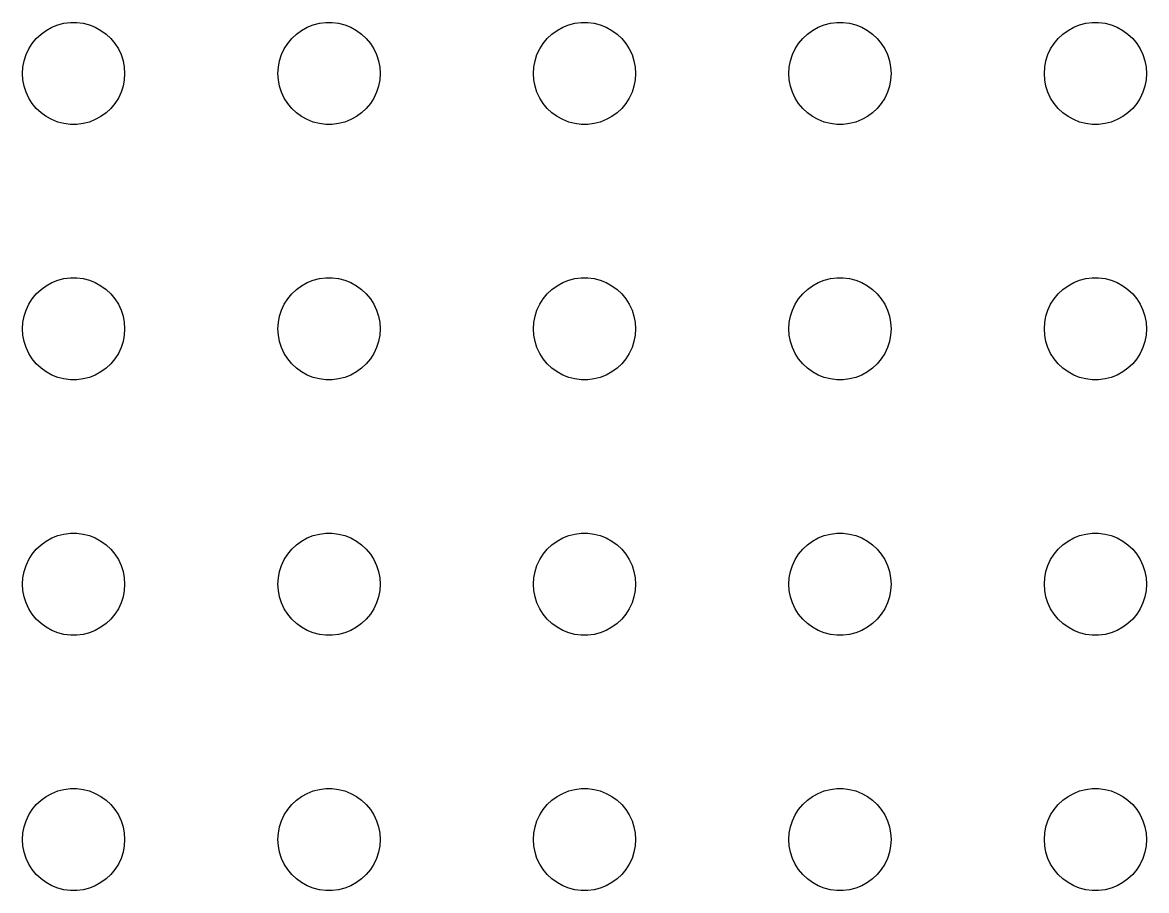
# Model space of a CAD drawing. Header units: metres. Extents: x -134 to 134, y 518 to 1078.
# Drawn here: x -69 to -36, y 568.5 to 594 of the extents above; entities that cross this region are included whole.
import ezdxf

# ---------------------------------------------------------------- set-up
doc = ezdxf.new("R2010")
doc.units = ezdxf.units.M

msp = doc.modelspace()

# ---------------------------------------------------------------- linework, layer by layer
for p, q in [((-68.4561, 593.656), (-68.3037, 593.766)), ((-68.3037, 593.766), (-68.1387, 593.857)), ((-68.1387, 593.857), (-67.9635, 593.927)), ((-67.9635, 593.927), (-67.7811, 593.973)), ((-67.7811, 593.973), (-67.5942, 593.997)), ((-67.5942, 593.997), (-67.4058, 593.997)), ((-67.4058, 593.997), (-67.2189, 593.973)), ((-67.2189, 593.973), (-67.0365, 593.927)), ((-67.0365, 593.927), (-66.8613, 593.857)), ((-66.8613, 593.857), (-66.6963, 593.766)), ((-66.6963, 593.766), (-66.5439, 593.656)), ((-60.9561, 593.656), (-60.8037, 593.766)), ((-60.8037, 593.766), (-60.6387, 593.857)), ((-60.6387, 593.857), (-60.4635, 593.927)), ((-60.4635, 593.927), (-60.2811, 593.973)), ((-60.2811, 593.973), (-60.0942, 593.997)), ((-60.0942, 593.997), (-59.9058, 593.997)), ((-59.9058, 593.997), (-59.7189, 593.973)), ((-59.7189, 593.973), (-59.5365, 593.927)), ((-59.5365, 593.927), (-59.3613, 593.857)), ((-59.3613, 593.857), (-59.1963, 593.766)), ((-59.1963, 593.766), (-59.0439, 593.656)), ((-53.4561, 593.656), (-53.3037, 593.766)), ((-53.3037, 593.766), (-53.1387, 593.857)), ((-53.1387, 593.857), (-52.9635, 593.927)), ((-52.9635, 593.927), (-52.7811, 593.973)), ((-52.7811, 593.973), (-52.5942, 593.997)), ((-52.5942, 593.997), (-52.4058, 593.997)), ((-52.4058, 593.997), (-52.2189, 593.973)), ((-52.2189, 593.973), (-52.0365, 593.927)), ((-52.0365, 593.927), (-51.8613, 593.857)), ((-51.8613, 593.857), (-51.6963, 593.766)), ((-51.6963, 593.766), (-51.5439, 593.656)), ((-45.9561, 593.656), (-45.8037, 593.766)), ((-45.8037, 593.766), (-45.6387, 593.857)), ((-45.6387, 593.857), (-45.4635, 593.927)), ((-45.4635, 593.927), (-45.2811, 593.973)), ((-45.2811, 593.973), (-45.0942, 593.997)), ((-45.0942, 593.997), (-44.9058, 593.997)), ((-44.9058, 593.997), (-44.7189, 593.973)), ((-44.7189, 593.973), (-44.5365, 593.927)), ((-44.5365, 593.927), (-44.3613, 593.857)), ((-44.3613, 593.857), (-44.1963, 593.766)), ((-44.1963, 593.766), (-44.0439, 593.656)), ((-38.4561, 593.656), (-38.3037, 593.766)), ((-38.3037, 593.766), (-38.1387, 593.857)), ((-38.1387, 593.857), (-37.9635, 593.927)), ((-37.9635, 593.927), (-37.7811, 593.973)), ((-37.7811, 593.973), (-37.5942, 593.997)), ((-37.5942, 593.997), (-37.4058, 593.997)), ((-37.4058, 593.997), (-37.2189, 593.973)), ((-37.2189, 593.973), (-37.0365, 593.927)), ((-37.0365, 593.927), (-36.8613, 593.857)), ((-36.8613, 593.857), (-36.6963, 593.766)), ((-36.6963, 593.766), (-36.5439, 593.656)), ((-68.8145, 593.223), (-68.7135, 593.382)), ((-68.7135, 593.382), (-68.5934, 593.527)), ((-68.5934, 593.527), (-68.4561, 593.656)), ((-66.5439, 593.656), (-66.4065, 593.527)), ((-66.4065, 593.527), (-66.2865, 593.382)), ((-66.2865, 593.382), (-66.1855, 593.223)), ((-61.3145, 593.223), (-61.2135, 593.382)), ((-61.2135, 593.382), (-61.0934, 593.527)), ((-61.0934, 593.527), (-60.9561, 593.656)), ((-59.0439, 593.656), (-58.9065, 593.527)), ((-58.9065, 593.527), (-58.7865, 593.382)), ((-58.7865, 593.382), (-58.6855, 593.223)), ((-53.8145, 593.223), (-53.7135, 593.382)), ((-53.7135, 593.382), (-53.5934, 593.527)), ((-53.5934, 593.527), (-53.4561, 593.656)), ((-51.5439, 593.656), (-51.4065, 593.527)), ((-51.4065, 593.527), (-51.2865, 593.382)), ((-51.2865, 593.382), (-51.1855, 593.223)), ((-46.3145, 593.223), (-46.2135, 593.382)), ((-46.2135, 593.382), (-46.0934, 593.527)), ((-46.0934, 593.527), (-45.9561, 593.656)), ((-44.0439, 593.656), (-43.9065, 593.527)), ((-43.9065, 593.527), (-43.7865, 593.382)), ((-43.7865, 593.382), (-43.6855, 593.223)), ((-38.8145, 593.223), (-38.7135, 593.382)), ((-38.7135, 593.382), (-38.5934, 593.527)), ((-38.5934, 593.527), (-38.4561, 593.656)), ((-36.5439, 593.656), (-36.4065, 593.527)), ((-36.4065, 593.527), (-36.2865, 593.382)), ((-36.2865, 593.382), (-36.1855, 593.223)), ((-68.9529, 592.873), (-68.8947, 593.052)), ((-68.8947, 593.052), (-68.8145, 593.223)), ((-66.1855, 593.223), (-66.1053, 593.052)), ((-66.1053, 593.052), (-66.0471, 592.873)), ((-61.4529, 592.873), (-61.3947, 593.052)), ((-61.3947, 593.052), (-61.3145, 593.223)), ((-58.6855, 593.223), (-58.6053, 593.052)), ((-58.6053, 593.052), (-58.5471, 592.873)), ((-53.9529, 592.873), (-53.8947, 593.052)), ((-53.8947, 593.052), (-53.8145, 593.223)), ((-51.1855, 593.223), (-51.1053, 593.052)), ((-51.1053, 593.052), (-51.0471, 592.873)), ((-46.4529, 592.873), (-46.3947, 593.052)), ((-46.3947, 593.052), (-46.3145, 593.223)), ((-43.6855, 593.223), (-43.6053, 593.052)), ((-43.6053, 593.052), (-43.5471, 592.873)), ((-38.9529, 592.873), (-38.8947, 593.052)), ((-38.8947, 593.052), (-38.8145, 593.223)), ((-36.1855, 593.223), (-36.1053, 593.052)), ((-36.1053, 593.052), (-36.0471, 592.873)), ((-69, 592.5), (-68.9882, 592.688)), ((-68.9882, 592.688), (-68.9529, 592.873)), ((-66.0471, 592.873), (-66.0118, 592.688)), ((-66.0118, 592.688), (-66, 592.5)), ((-61.5, 592.5), (-61.4882, 592.688)), ((-61.4882, 592.688), (-61.4529, 592.873)), ((-58.5471, 592.873), (-58.5118, 592.688)), ((-58.5118, 592.688), (-58.5, 592.5)), ((-54, 592.5), (-53.9882, 592.688)), ((-53.9882, 592.688), (-53.9529, 592.873)), ((-51.0471, 592.873), (-51.0118, 592.688)), ((-51.0118, 592.688), (-51, 592.5)), ((-46.5, 592.5), (-46.4882, 592.688)), ((-46.4882, 592.688), (-46.4529, 592.873)), ((-43.5471, 592.873), (-43.5118, 592.688)), ((-43.5118, 592.688), (-43.5, 592.5)), ((-39, 592.5), (-38.9882, 592.688)), ((-38.9882, 592.688), (-38.9529, 592.873)), ((-36.0471, 592.873), (-36.0118, 592.688)), ((-36.0118, 592.688), (-36, 592.5)), ((-68.9882, 592.312), (-69, 592.5)), ((-66, 592.5), (-66.0118, 592.312)), ((-61.4882, 592.312), (-61.5, 592.5)), ((-58.5, 592.5), (-58.5118, 592.312)), ((-53.9882, 592.312), (-54, 592.5)), ((-51, 592.5), (-51.0118, 592.312)), ((-46.4882, 592.312), (-46.5, 592.5)), ((-43.5, 592.5), (-43.5118, 592.312)), ((-38.9882, 592.312), (-39, 592.5)), ((-36, 592.5), (-36.0118, 592.312)), ((-68.9529, 592.127), (-68.9882, 592.312)), ((-68.8947, 591.948), (-68.9529, 592.127)), ((-66.0471, 592.127), (-66.1053, 591.948)), ((-66.0118, 592.312), (-66.0471, 592.127)), ((-61.4529, 592.127), (-61.4882, 592.312)), ((-61.3947, 591.948), (-61.4529, 592.127)), ((-58.5471, 592.127), (-58.6053, 591.948)), ((-58.5118, 592.312), (-58.5471, 592.127)), ((-53.9529, 592.127), (-53.9882, 592.312)), ((-53.8947, 591.948), (-53.9529, 592.127)), ((-51.0471, 592.127), (-51.1053, 591.948)), ((-51.0118, 592.312), (-51.0471, 592.127)), ((-46.4529, 592.127), (-46.4882, 592.312)), ((-46.3947, 591.948), (-46.4529, 592.127)), ((-43.5471, 592.127), (-43.6053, 591.948)), ((-43.5118, 592.312), (-43.5471, 592.127)), ((-38.9529, 592.127), (-38.9882, 592.312)), ((-38.8947, 591.948), (-38.9529, 592.127)), ((-36.0471, 592.127), (-36.1053, 591.948)), ((-36.0118, 592.312), (-36.0471, 592.127)), ((-68.8145, 591.777), (-68.8947, 591.948)), ((-68.7135, 591.618), (-68.8145, 591.777)), ((-66.1855, 591.777), (-66.2865, 591.618)), ((-66.1053, 591.948), (-66.1855, 591.777)), ((-61.3145, 591.777), (-61.3947, 591.948)), ((-61.2135, 591.618), (-61.3145, 591.777)), ((-58.6855, 591.777), (-58.7865, 591.618)), ((-58.6053, 591.948), (-58.6855, 591.777)), ((-53.8145, 591.777), (-53.8947, 591.948)), ((-53.7135, 591.618), (-53.8145, 591.777)), ((-51.1855, 591.777), (-51.2865, 591.618)), ((-51.1053, 591.948), (-51.1855, 591.777)), ((-46.3145, 591.777), (-46.3947, 591.948)), ((-46.2135, 591.618), (-46.3145, 591.777)), ((-43.6855, 591.777), (-43.7865, 591.618)), ((-43.6053, 591.948), (-43.6855, 591.777)), ((-38.8145, 591.777), (-38.8947, 591.948)), ((-38.7135, 591.618), (-38.8145, 591.777)), ((-36.1855, 591.777), (-36.2865, 591.618)), ((-36.1053, 591.948), (-36.1855, 591.777)), ((-68.5934, 591.473), (-68.7135, 591.618)), ((-68.4561, 591.344), (-68.5934, 591.473)), ((-66.4065, 591.473), (-66.5439, 591.344)), ((-66.2865, 591.618), (-66.4065, 591.473)), ((-61.0934, 591.473), (-61.2135, 591.618)), ((-60.9561, 591.344), (-61.0934, 591.473)), ((-58.9065, 591.473), (-59.0439, 591.344)), ((-58.7865, 591.618), (-58.9065, 591.473)), ((-53.5934, 591.473), (-53.7135, 591.618)), ((-53.4561, 591.344), (-53.5934, 591.473)), ((-51.4065, 591.473), (-51.5439, 591.344)), ((-51.2865, 591.618), (-51.4065, 591.473)), ((-46.0934, 591.473), (-46.2135, 591.618)), ((-45.9561, 591.344), (-46.0934, 591.473)), ((-43.9065, 591.473), (-44.0439, 591.344)), ((-43.7865, 591.618), (-43.9065, 591.473)), ((-38.5934, 591.473), (-38.7135, 591.618)), ((-38.4561, 591.344), (-38.5934, 591.473)), ((-36.4065, 591.473), (-36.5439, 591.344)), ((-36.2865, 591.618), (-36.4065, 591.473)), ((-68.3037, 591.234), (-68.4561, 591.344)), ((-68.1387, 591.143), (-68.3037, 591.234)), ((-67.9635, 591.073), (-68.1387, 591.143)), ((-67.7811, 591.027), (-67.9635, 591.073)), ((-67.0365, 591.073), (-67.2189, 591.027)), ((-66.8613, 591.143), (-67.0365, 591.073)), ((-66.6963, 591.234), (-66.8613, 591.143)), ((-66.5439, 591.344), (-66.6963, 591.234)), ((-60.8037, 591.234), (-60.9561, 591.344)), ((-60.6387, 591.143), (-60.8037, 591.234)), ((-60.4635, 591.073), (-60.6387, 591.143)), ((-60.2811, 591.027), (-60.4635, 591.073)), ((-59.5365, 591.073), (-59.7189, 591.027)), ((-59.3613, 591.143), (-59.5365, 591.073)), ((-59.1963, 591.234), (-59.3613, 591.143)), ((-59.0439, 591.344), (-59.1963, 591.234)), ((-53.3037, 591.234), (-53.4561, 591.344)), ((-53.1387, 591.143), (-53.3037, 591.234)), ((-52.9635, 591.073), (-53.1387, 591.143)), ((-52.7811, 591.027), (-52.9635, 591.073)), ((-52.0365, 591.073), (-52.2189, 591.027)), ((-51.8613, 591.143), (-52.0365, 591.073)), ((-51.6963, 591.234), (-51.8613, 591.143)), ((-51.5439, 591.344), (-51.6963, 591.234)), ((-45.8037, 591.234), (-45.9561, 591.344)), ((-45.6387, 591.143), (-45.8037, 591.234)), ((-45.4635, 591.073), (-45.6387, 591.143)), ((-45.2811, 591.027), (-45.4635, 591.073)), ((-44.5365, 591.073), (-44.7189, 591.027)), ((-44.3613, 591.143), (-44.5365, 591.073)), ((-44.1963, 591.234), (-44.3613, 591.143)), ((-44.0439, 591.344), (-44.1963, 591.234)), ((-38.3037, 591.234), (-38.4561, 591.344)), ((-38.1387, 591.143), (-38.3037, 591.234)), ((-37.9635, 591.073), (-38.1387, 591.143)), ((-37.7811, 591.027), (-37.9635, 591.073)), ((-37.0365, 591.073), (-37.2189, 591.027)), ((-36.8613, 591.143), (-37.0365, 591.073)), ((-36.6963, 591.234), (-36.8613, 591.143)), ((-36.5439, 591.344), (-36.6963, 591.234)), ((-67.5942, 591.003), (-67.7811, 591.027)), ((-67.4058, 591.003), (-67.5942, 591.003)), ((-67.2189, 591.027), (-67.4058, 591.003)), ((-60.0942, 591.003), (-60.2811, 591.027)), ((-59.9058, 591.003), (-60.0942, 591.003)), ((-59.7189, 591.027), (-59.9058, 591.003)), ((-52.5942, 591.003), (-52.7811, 591.027)), ((-52.4058, 591.003), (-52.5942, 591.003)), ((-52.2189, 591.027), (-52.4058, 591.003)), ((-45.0942, 591.003), (-45.2811, 591.027)), ((-44.9058, 591.003), (-45.0942, 591.003)), ((-44.7189, 591.027), (-44.9058, 591.003)), ((-37.5942, 591.003), (-37.7811, 591.027)), ((-37.4058, 591.003), (-37.5942, 591.003)), ((-37.2189, 591.027), (-37.4058, 591.003)), ((-68.1387, 586.357), (-67.9635, 586.427)), ((-67.9635, 586.427), (-67.7811, 586.473)), ((-67.7811, 586.473), (-67.5942, 586.497)), ((-67.5942, 586.497), (-67.4058, 586.497)), ((-67.4058, 586.497), (-67.2189, 586.473)), ((-67.2189, 586.473), (-67.0365, 586.427)), ((-67.0365, 586.427), (-66.8613, 586.357)), ((-60.6387, 586.357), (-60.4635, 586.427)), ((-60.4635, 586.427), (-60.2811, 586.473)), ((-60.2811, 586.473), (-60.0942, 586.497)), ((-60.0942, 586.497), (-59.9058, 586.497)), ((-59.9058, 586.497), (-59.7189, 586.473)), ((-59.7189, 586.473), (-59.5365, 586.427)), ((-59.5365, 586.427), (-59.3613, 586.357)), ((-53.1387, 586.357), (-52.9635, 586.427)), ((-52.9635, 586.427), (-52.7811, 586.473)), ((-52.7811, 586.473), (-52.5942, 586.497)), ((-52.5942, 586.497), (-52.4058, 586.497)), ((-52.4058, 586.497), (-52.2189, 586.473)), ((-52.2189, 586.473), (-52.0365, 586.427)), ((-52.0365, 586.427), (-51.8613, 586.357)), ((-45.6387, 586.357), (-45.4635, 586.427)), ((-45.4635, 586.427), (-45.2811, 586.473)), ((-45.2811, 586.473), (-45.0942, 586.497)), ((-45.0942, 586.497), (-44.9058, 586.497)), ((-44.9058, 586.497), (-44.7189, 586.473)), ((-44.7189, 586.473), (-44.5365, 586.427)), ((-44.5365, 586.427), (-44.3613, 586.357)), ((-38.1387, 586.357), (-37.9635, 586.427)), ((-37.9635, 586.427), (-37.7811, 586.473)), ((-37.7811, 586.473), (-37.5942, 586.497)), ((-37.5942, 586.497), (-37.4058, 586.497)), ((-37.4058, 586.497), (-37.2189, 586.473)), ((-37.2189, 586.473), (-37.0365, 586.427)), ((-37.0365, 586.427), (-36.8613, 586.357)), ((-68.5934, 586.027), (-68.4561, 586.156)), ((-68.4561, 586.156), (-68.3037, 586.266)), ((-68.3037, 586.266), (-68.1387, 586.357)), ((-66.8613, 586.357), (-66.6963, 586.266)), ((-66.6963, 586.266), (-66.5439, 586.156)), ((-66.5439, 586.156), (-66.4065, 586.027)), ((-61.0934, 586.027), (-60.9561, 586.156)), ((-60.9561, 586.156), (-60.8037, 586.266)), ((-60.8037, 586.266), (-60.6387, 586.357)), ((-59.3613, 586.357), (-59.1963, 586.266)), ((-59.1963, 586.266), (-59.0439, 586.156)), ((-59.0439, 586.156), (-58.9065, 586.027)), ((-53.5934, 586.027), (-53.4561, 586.156)), ((-53.4561, 586.156), (-53.3037, 586.266)), ((-53.3037, 586.266), (-53.1387, 586.357)), ((-51.8613, 586.357), (-51.6963, 586.266)), ((-51.6963, 586.266), (-51.5439, 586.156)), ((-51.5439, 586.156), (-51.4065, 586.027)), ((-46.0934, 586.027), (-45.9561, 586.156)), ((-45.9561, 586.156), (-45.8037, 586.266)), ((-45.8037, 586.266), (-45.6387, 586.357)), ((-44.3613, 586.357), (-44.1963, 586.266)), ((-44.1963, 586.266), (-44.0439, 586.156)), ((-44.0439, 586.156), (-43.9065, 586.027)), ((-38.5934, 586.027), (-38.4561, 586.156)), ((-38.4561, 586.156), (-38.3037, 586.266)), ((-38.3037, 586.266), (-38.1387, 586.357)), ((-36.8613, 586.357), (-36.6963, 586.266)), ((-36.6963, 586.266), (-36.5439, 586.156)), ((-36.5439, 586.156), (-36.4065, 586.027)), ((-68.8145, 585.723), (-68.7135, 585.882)), ((-68.7135, 585.882), (-68.5934, 586.027)), ((-66.4065, 586.027), (-66.2865, 585.882)), ((-66.2865, 585.882), (-66.1855, 585.723)), ((-61.3145, 585.723), (-61.2135, 585.882)), ((-61.2135, 585.882), (-61.0934, 586.027)), ((-58.9065, 586.027), (-58.7865, 585.882)), ((-58.7865, 585.882), (-58.6855, 585.723)), ((-53.8145, 585.723), (-53.7135, 585.882)), ((-53.7135, 585.882), (-53.5934, 586.027)), ((-51.4065, 586.027), (-51.2865, 585.882)), ((-51.2865, 585.882), (-51.1855, 585.723)), ((-46.3145, 585.723), (-46.2135, 585.882)), ((-46.2135, 585.882), (-46.0934, 586.027)), ((-43.9065, 586.027), (-43.7865, 585.882)), ((-43.7865, 585.882), (-43.6855, 585.723)), ((-38.8145, 585.723), (-38.7135, 585.882)), ((-38.7135, 585.882), (-38.5934, 586.027)), ((-36.4065, 586.027), (-36.2865, 585.882)), ((-36.2865, 585.882), (-36.1855, 585.723)), ((-68.9529, 585.373), (-68.8947, 585.552)), ((-68.8947, 585.552), (-68.8145, 585.723)), ((-66.1855, 585.723), (-66.1053, 585.552)), ((-66.1053, 585.552), (-66.0471, 585.373)), ((-61.4529, 585.373), (-61.3947, 585.552)), ((-61.3947, 585.552), (-61.3145, 585.723)), ((-58.6855, 585.723), (-58.6053, 585.552)), ((-58.6053, 585.552), (-58.5471, 585.373)), ((-53.9529, 585.373), (-53.8947, 585.552)), ((-53.8947, 585.552), (-53.8145, 585.723)), ((-51.1855, 585.723), (-51.1053, 585.552)), ((-51.1053, 585.552), (-51.0471, 585.373)), ((-46.4529, 585.373), (-46.3947, 585.552)), ((-46.3947, 585.552), (-46.3145, 585.723)), ((-43.6855, 585.723), (-43.6053, 585.552)), ((-43.6053, 585.552), (-43.5471, 585.373)), ((-38.9529, 585.373), (-38.8947, 585.552)), ((-38.8947, 585.552), (-38.8145, 585.723)), ((-36.1855, 585.723), (-36.1053, 585.552)), ((-36.1053, 585.552), (-36.0471, 585.373)), ((-69, 585), (-68.9882, 585.188)), ((-68.9882, 585.188), (-68.9529, 585.373)), ((-66.0471, 585.373), (-66.0118, 585.188)), ((-66.0118, 585.188), (-66, 585)), ((-61.5, 585), (-61.4882, 585.188)), ((-61.4882, 585.188), (-61.4529, 585.373)), ((-58.5471, 585.373), (-58.5118, 585.188)), ((-58.5118, 585.188), (-58.5, 585)), ((-54, 585), (-53.9882, 585.188)), ((-53.9882, 585.188), (-53.9529, 585.373)), ((-51.0471, 585.373), (-51.0118, 585.188)), ((-51.0118, 585.188), (-51, 585)), ((-46.5, 585), (-46.4882, 585.188)), ((-46.4882, 585.188), (-46.4529, 585.373)), ((-43.5471, 585.373), (-43.5118, 585.188)), ((-43.5118, 585.188), (-43.5, 585)), ((-39, 585), (-38.9882, 585.188)), ((-38.9882, 585.188), (-38.9529, 585.373)), ((-36.0471, 585.373), (-36.0118, 585.188)), ((-36.0118, 585.188), (-36, 585)), ((-68.9882, 584.812), (-69, 585)), ((-68.9529, 584.627), (-68.9882, 584.812)), ((-66.0118, 584.812), (-66.0471, 584.627)), ((-66, 585), (-66.0118, 584.812)), ((-61.4882, 584.812), (-61.5, 585)), ((-61.4529, 584.627), (-61.4882, 584.812)), ((-58.5118, 584.812), (-58.5471, 584.627)), ((-58.5, 585), (-58.5118, 584.812)), ((-53.9882, 584.812), (-54, 585)), ((-53.9529, 584.627), (-53.9882, 584.812)), ((-51.0118, 584.812), (-51.0471, 584.627)), ((-51, 585), (-51.0118, 584.812)), ((-46.4882, 584.812), (-46.5, 585)), ((-46.4529, 584.627), (-46.4882, 584.812)), ((-43.5118, 584.812), (-43.5471, 584.627)), ((-43.5, 585), (-43.5118, 584.812)), ((-38.9882, 584.812), (-39, 585)), ((-38.9529, 584.627), (-38.9882, 584.812)), ((-36.0118, 584.812), (-36.0471, 584.627)), ((-36, 585), (-36.0118, 584.812)), ((-68.8947, 584.448), (-68.9529, 584.627)), ((-68.8145, 584.277), (-68.8947, 584.448)), ((-66.1053, 584.448), (-66.1855, 584.277)), ((-66.0471, 584.627), (-66.1053, 584.448)), ((-61.3947, 584.448), (-61.4529, 584.627)), ((-61.3145, 584.277), (-61.3947, 584.448)), ((-58.6053, 584.448), (-58.6855, 584.277)), ((-58.5471, 584.627), (-58.6053, 584.448)), ((-53.8947, 584.448), (-53.9529, 584.627)), ((-53.8145, 584.277), (-53.8947, 584.448)), ((-51.1053, 584.448), (-51.1855, 584.277)), ((-51.0471, 584.627), (-51.1053, 584.448)), ((-46.3947, 584.448), (-46.4529, 584.627)), ((-46.3145, 584.277), (-46.3947, 584.448)), ((-43.6053, 584.448), (-43.6855, 584.277)), ((-43.5471, 584.627), (-43.6053, 584.448)), ((-38.8947, 584.448), (-38.9529, 584.627)), ((-38.8145, 584.277), (-38.8947, 584.448)), ((-36.1053, 584.448), (-36.1855, 584.277)), ((-36.0471, 584.627), (-36.1053, 584.448)), ((-68.7135, 584.118), (-68.8145, 584.277)), ((-68.5934, 583.973), (-68.7135, 584.118)), ((-66.2865, 584.118), (-66.4065, 583.973)), ((-66.1855, 584.277), (-66.2865, 584.118)), ((-61.2135, 584.118), (-61.3145, 584.277)), ((-61.0934, 583.973), (-61.2135, 584.118)), ((-58.7865, 584.118), (-58.9065, 583.973)), ((-58.6855, 584.277), (-58.7865, 584.118)), ((-53.7135, 584.118), (-53.8145, 584.277)), ((-53.5934, 583.973), (-53.7135, 584.118)), ((-51.2865, 584.118), (-51.4065, 583.973)), ((-51.1855, 584.277), (-51.2865, 584.118)), ((-46.2135, 584.118), (-46.3145, 584.277)), ((-46.0934, 583.973), (-46.2135, 584.118)), ((-43.7865, 584.118), (-43.9065, 583.973)), ((-43.6855, 584.277), (-43.7865, 584.118)), ((-38.7135, 584.118), (-38.8145, 584.277)), ((-38.5934, 583.973), (-38.7135, 584.118)), ((-36.2865, 584.118), (-36.4065, 583.973)), ((-36.1855, 584.277), (-36.2865, 584.118)), ((-68.4561, 583.844), (-68.5934, 583.973)), ((-68.3037, 583.734), (-68.4561, 583.844)), ((-66.5439, 583.844), (-66.6963, 583.734)), ((-66.4065, 583.973), (-66.5439, 583.844)), ((-60.9561, 583.844), (-61.0934, 583.973)), ((-60.8037, 583.734), (-60.9561, 583.844)), ((-59.0439, 583.844), (-59.1963, 583.734)), ((-58.9065, 583.973), (-59.0439, 583.844)), ((-53.4561, 583.844), (-53.5934, 583.973)), ((-53.3037, 583.734), (-53.4561, 583.844)), ((-51.5439, 583.844), (-51.6963, 583.734)), ((-51.4065, 583.973), (-51.5439, 583.844)), ((-45.9561, 583.844), (-46.0934, 583.973)), ((-45.8037, 583.734), (-45.9561, 583.844)), ((-44.0439, 583.844), (-44.1963, 583.734)), ((-43.9065, 583.973), (-44.0439, 583.844)), ((-38.4561, 583.844), (-38.5934, 583.973)), ((-38.3037, 583.734), (-38.4561, 583.844)), ((-36.5439, 583.844), (-36.6963, 583.734)), ((-36.4065, 583.973), (-36.5439, 583.844)), ((-68.1387, 583.643), (-68.3037, 583.734)), ((-67.9635, 583.573), (-68.1387, 583.643)), ((-67.7811, 583.527), (-67.9635, 583.573)), ((-67.5942, 583.503), (-67.7811, 583.527)), ((-67.4058, 583.503), (-67.5942, 583.503)), ((-67.2189, 583.527), (-67.4058, 583.503)), ((-67.0365, 583.573), (-67.2189, 583.527)), ((-66.8613, 583.643), (-67.0365, 583.573)), ((-66.6963, 583.734), (-66.8613, 583.643)), ((-60.6387, 583.643), (-60.8037, 583.734)), ((-60.4635, 583.573), (-60.6387, 583.643)), ((-60.2811, 583.527), (-60.4635, 583.573)), ((-60.0942, 583.503), (-60.2811, 583.527)), ((-59.9058, 583.503), (-60.0942, 583.503)), ((-59.7189, 583.527), (-59.9058, 583.503)), ((-59.5365, 583.573), (-59.7189, 583.527)), ((-59.3613, 583.643), (-59.5365, 583.573)), ((-59.1963, 583.734), (-59.3613, 583.643)), ((-53.1387, 583.643), (-53.3037, 583.734)), ((-52.9635, 583.573), (-53.1387, 583.643)), ((-52.7811, 583.527), (-52.9635, 583.573)), ((-52.5942, 583.503), (-52.7811, 583.527)), ((-52.4058, 583.503), (-52.5942, 583.503)), ((-52.2189, 583.527), (-52.4058, 583.503)), ((-52.0365, 583.573), (-52.2189, 583.527)), ((-51.8613, 583.643), (-52.0365, 583.573)), ((-51.6963, 583.734), (-51.8613, 583.643)), ((-45.6387, 583.643), (-45.8037, 583.734)), ((-45.4635, 583.573), (-45.6387, 583.643)), ((-45.2811, 583.527), (-45.4635, 583.573)), ((-45.0942, 583.503), (-45.2811, 583.527)), ((-44.9058, 583.503), (-45.0942, 583.503)), ((-44.7189, 583.527), (-44.9058, 583.503)), ((-44.5365, 583.573), (-44.7189, 583.527)), ((-44.3613, 583.643), (-44.5365, 583.573)), ((-44.1963, 583.734), (-44.3613, 583.643)), ((-38.1387, 583.643), (-38.3037, 583.734)), ((-37.9635, 583.573), (-38.1387, 583.643)), ((-37.7811, 583.527), (-37.9635, 583.573)), ((-37.5942, 583.503), (-37.7811, 583.527)), ((-37.4058, 583.503), (-37.5942, 583.503)), ((-37.2189, 583.527), (-37.4058, 583.503)), ((-37.0365, 583.573), (-37.2189, 583.527)), ((-36.8613, 583.643), (-37.0365, 583.573)), ((-36.6963, 583.734), (-36.8613, 583.643)), ((-68.3037, 578.766), (-68.1387, 578.857)), ((-68.1387, 578.857), (-67.9635, 578.927)), ((-67.9635, 578.927), (-67.7811, 578.973)), ((-67.7811, 578.973), (-67.5942, 578.997)), ((-67.5942, 578.997), (-67.4058, 578.997)), ((-67.4058, 578.997), (-67.2189, 578.973)), ((-67.2189, 578.973), (-67.0365, 578.927)), ((-67.0365, 578.927), (-66.8613, 578.857)), ((-66.8613, 578.857), (-66.6963, 578.766)), ((-60.8037, 578.766), (-60.6387, 578.857)), ((-60.6387, 578.857), (-60.4635, 578.927)), ((-60.4635, 578.927), (-60.2811, 578.973)), ((-60.2811, 578.973), (-60.0942, 578.997)), ((-60.0942, 578.997), (-59.9058, 578.997)), ((-59.9058, 578.997), (-59.7189, 578.973)), ((-59.7189, 578.973), (-59.5365, 578.927)), ((-59.5365, 578.927), (-59.3613, 578.857)), ((-59.3613, 578.857), (-59.1963, 578.766)), ((-53.3037, 578.766), (-53.1387, 578.857)), ((-53.1387, 578.857), (-52.9635, 578.927)), ((-52.9635, 578.927), (-52.7811, 578.973)), ((-52.7811, 578.973), (-52.5942, 578.997)), ((-52.5942, 578.997), (-52.4058, 578.997)), ((-52.4058, 578.997), (-52.2189, 578.973)), ((-52.2189, 578.973), (-52.0365, 578.927)), ((-52.0365, 578.927), (-51.8613, 578.857)), ((-51.8613, 578.857), (-51.6963, 578.766)), ((-45.8037, 578.766), (-45.6387, 578.857)), ((-45.6387, 578.857), (-45.4635, 578.927)), ((-45.4635, 578.927), (-45.2811, 578.973)), ((-45.2811, 578.973), (-45.0942, 578.997)), ((-45.0942, 578.997), (-44.9058, 578.997)), ((-44.9058, 578.997), (-44.7189, 578.973)), ((-44.7189, 578.973), (-44.5365, 578.927)), ((-44.5365, 578.927), (-44.3613, 578.857)), ((-44.3613, 578.857), (-44.1963, 578.766)), ((-38.3037, 578.766), (-38.1387, 578.857)), ((-38.1387, 578.857), (-37.9635, 578.927)), ((-37.9635, 578.927), (-37.7811, 578.973)), ((-37.7811, 578.973), (-37.5942, 578.997)), ((-37.5942, 578.997), (-37.4058, 578.997)), ((-37.4058, 578.997), (-37.2189, 578.973)), ((-37.2189, 578.973), (-37.0365, 578.927)), ((-37.0365, 578.927), (-36.8613, 578.857)), ((-36.8613, 578.857), (-36.6963, 578.766)), ((-68.7135, 578.382), (-68.5934, 578.527)), ((-68.5934, 578.527), (-68.4561, 578.656)), ((-68.4561, 578.656), (-68.3037, 578.766)), ((-66.6963, 578.766), (-66.5439, 578.656)), ((-66.5439, 578.656), (-66.4065, 578.527)), ((-66.4065, 578.527), (-66.2865, 578.382)), ((-61.2135, 578.382), (-61.0934, 578.527)), ((-61.0934, 578.527), (-60.9561, 578.656)), ((-60.9561, 578.656), (-60.8037, 578.766)), ((-59.1963, 578.766), (-59.0439, 578.656)), ((-59.0439, 578.656), (-58.9065, 578.527)), ((-58.9065, 578.527), (-58.7865, 578.382)), ((-53.7135, 578.382), (-53.5934, 578.527)), ((-53.5934, 578.527), (-53.4561, 578.656)), ((-53.4561, 578.656), (-53.3037, 578.766)), ((-51.6963, 578.766), (-51.5439, 578.656)), ((-51.5439, 578.656), (-51.4065, 578.527)), ((-51.4065, 578.527), (-51.2865, 578.382)), ((-46.2135, 578.382), (-46.0934, 578.527)), ((-46.0934, 578.527), (-45.9561, 578.656)), ((-45.9561, 578.656), (-45.8037, 578.766)), ((-44.1963, 578.766), (-44.0439, 578.656)), ((-44.0439, 578.656), (-43.9065, 578.527)), ((-43.9065, 578.527), (-43.7865, 578.382)), ((-38.7135, 578.382), (-38.5934, 578.527)), ((-38.5934, 578.527), (-38.4561, 578.656)), ((-38.4561, 578.656), (-38.3037, 578.766)), ((-36.6963, 578.766), (-36.5439, 578.656)), ((-36.5439, 578.656), (-36.4065, 578.527)), ((-36.4065, 578.527), (-36.2865, 578.382)), ((-68.8947, 578.052), (-68.8145, 578.223)), ((-68.8145, 578.223), (-68.7135, 578.382)), ((-66.2865, 578.382), (-66.1855, 578.223)), ((-66.1855, 578.223), (-66.1053, 578.052)), ((-61.3947, 578.052), (-61.3145, 578.223)), ((-61.3145, 578.223), (-61.2135, 578.382)), ((-58.7865, 578.382), (-58.6855, 578.223)), ((-58.6855, 578.223), (-58.6053, 578.052)), ((-53.8947, 578.052), (-53.8145, 578.223)), ((-53.8145, 578.223), (-53.7135, 578.382)), ((-51.2865, 578.382), (-51.1855, 578.223)), ((-51.1855, 578.223), (-51.1053, 578.052)), ((-46.3947, 578.052), (-46.3145, 578.223)), ((-46.3145, 578.223), (-46.2135, 578.382)), ((-43.7865, 578.382), (-43.6855, 578.223)), ((-43.6855, 578.223), (-43.6053, 578.052)), ((-38.8947, 578.052), (-38.8145, 578.223)), ((-38.8145, 578.223), (-38.7135, 578.382)), ((-36.2865, 578.382), (-36.1855, 578.223)), ((-36.1855, 578.223), (-36.1053, 578.052)), ((-68.9882, 577.688), (-68.9529, 577.873)), ((-68.9529, 577.873), (-68.8947, 578.052)), ((-66.1053, 578.052), (-66.0471, 577.873)), ((-66.0471, 577.873), (-66.0118, 577.688)), ((-61.4882, 577.688), (-61.4529, 577.873)), ((-61.4529, 577.873), (-61.3947, 578.052)), ((-58.6053, 578.052), (-58.5471, 577.873)), ((-58.5471, 577.873), (-58.5118, 577.688)), ((-53.9882, 577.688), (-53.9529, 577.873)), ((-53.9529, 577.873), (-53.8947, 578.052)), ((-51.1053, 578.052), (-51.0471, 577.873)), ((-51.0471, 577.873), (-51.0118, 577.688)), ((-46.4882, 577.688), (-46.4529, 577.873)), ((-46.4529, 577.873), (-46.3947, 578.052)), ((-43.6053, 578.052), (-43.5471, 577.873)), ((-43.5471, 577.873), (-43.5118, 577.688)), ((-38.9882, 577.688), (-38.9529, 577.873)), ((-38.9529, 577.873), (-38.8947, 578.052)), ((-36.1053, 578.052), (-36.0471, 577.873)), ((-36.0471, 577.873), (-36.0118, 577.688)), ((-69, 577.5), (-68.9882, 577.688)), ((-68.9882, 577.312), (-69, 577.5)), ((-66.0118, 577.688), (-66, 577.5)), ((-66, 577.5), (-66.0118, 577.312)), ((-61.5, 577.5), (-61.4882, 577.688)), ((-61.4882, 577.312), (-61.5, 577.5)), ((-58.5118, 577.688), (-58.5, 577.5)), ((-58.5, 577.5), (-58.5118, 577.312)), ((-54, 577.5), (-53.9882, 577.688)), ((-53.9882, 577.312), (-54, 577.5)), ((-51.0118, 577.688), (-51, 577.5)), ((-51, 577.5), (-51.0118, 577.312)), ((-46.5, 577.5), (-46.4882, 577.688)), ((-46.4882, 577.312), (-46.5, 577.5)), ((-43.5118, 577.688), (-43.5, 577.5)), ((-43.5, 577.5), (-43.5118, 577.312)), ((-39, 577.5), (-38.9882, 577.688)), ((-38.9882, 577.312), (-39, 577.5)), ((-36.0118, 577.688), (-36, 577.5)), ((-36, 577.5), (-36.0118, 577.312)), ((-68.9529, 577.127), (-68.9882, 577.312)), ((-66.0118, 577.312), (-66.0471, 577.127)), ((-61.4529, 577.127), (-61.4882, 577.312)), ((-58.5118, 577.312), (-58.5471, 577.127)), ((-53.9529, 577.127), (-53.9882, 577.312)), ((-51.0118, 577.312), (-51.0471, 577.127)), ((-46.4529, 577.127), (-46.4882, 577.312)), ((-43.5118, 577.312), (-43.5471, 577.127)), ((-38.9529, 577.127), (-38.9882, 577.312)), ((-36.0118, 577.312), (-36.0471, 577.127)), ((-68.8947, 576.948), (-68.9529, 577.127)), ((-68.8145, 576.777), (-68.8947, 576.948)), ((-66.1053, 576.948), (-66.1855, 576.777)), ((-66.0471, 577.127), (-66.1053, 576.948)), ((-61.3947, 576.948), (-61.4529, 577.127)), ((-61.3145, 576.777), (-61.3947, 576.948)), ((-58.6053, 576.948), (-58.6855, 576.777)), ((-58.5471, 577.127), (-58.6053, 576.948)), ((-53.8947, 576.948), (-53.9529, 577.127)), ((-53.8145, 576.777), (-53.8947, 576.948)), ((-51.1053, 576.948), (-51.1855, 576.777)), ((-51.0471, 577.127), (-51.1053, 576.948)), ((-46.3947, 576.948), (-46.4529, 577.127)), ((-46.3145, 576.777), (-46.3947, 576.948)), ((-43.6053, 576.948), (-43.6855, 576.777)), ((-43.5471, 577.127), (-43.6053, 576.948)), ((-38.8947, 576.948), (-38.9529, 577.127)), ((-38.8145, 576.777), (-38.8947, 576.948)), ((-36.1053, 576.948), (-36.1855, 576.777)), ((-36.0471, 577.127), (-36.1053, 576.948)), ((-68.7135, 576.618), (-68.8145, 576.777)), ((-68.5934, 576.473), (-68.7135, 576.618)), ((-66.2865, 576.618), (-66.4065, 576.473)), ((-66.1855, 576.777), (-66.2865, 576.618)), ((-61.2135, 576.618), (-61.3145, 576.777)), ((-61.0934, 576.473), (-61.2135, 576.618)), ((-58.7865, 576.618), (-58.9065, 576.473)), ((-58.6855, 576.777), (-58.7865, 576.618)), ((-53.7135, 576.618), (-53.8145, 576.777)), ((-53.5934, 576.473), (-53.7135, 576.618)), ((-51.2865, 576.618), (-51.4065, 576.473)), ((-51.1855, 576.777), (-51.2865, 576.618)), ((-46.2135, 576.618), (-46.3145, 576.777)), ((-46.0934, 576.473), (-46.2135, 576.618)), ((-43.7865, 576.618), (-43.9065, 576.473)), ((-43.6855, 576.777), (-43.7865, 576.618)), ((-38.7135, 576.618), (-38.8145, 576.777)), ((-38.5934, 576.473), (-38.7135, 576.618)), ((-36.2865, 576.618), (-36.4065, 576.473)), ((-36.1855, 576.777), (-36.2865, 576.618)), ((-68.4561, 576.344), (-68.5934, 576.473)), ((-68.3037, 576.234), (-68.4561, 576.344)), ((-68.1387, 576.143), (-68.3037, 576.234)), ((-66.6963, 576.234), (-66.8613, 576.143)), ((-66.5439, 576.344), (-66.6963, 576.234)), ((-66.4065, 576.473), (-66.5439, 576.344)), ((-60.9561, 576.344), (-61.0934, 576.473)), ((-60.8037, 576.234), (-60.9561, 576.344)), ((-60.6387, 576.143), (-60.8037, 576.234)), ((-59.1963, 576.234), (-59.3613, 576.143)), ((-59.0439, 576.344), (-59.1963, 576.234)), ((-58.9065, 576.473), (-59.0439, 576.344)), ((-53.4561, 576.344), (-53.5934, 576.473)), ((-53.3037, 576.234), (-53.4561, 576.344)), ((-53.1387, 576.143), (-53.3037, 576.234)), ((-51.6963, 576.234), (-51.8613, 576.143)), ((-51.5439, 576.344), (-51.6963, 576.234)), ((-51.4065, 576.473), (-51.5439, 576.344)), ((-45.9561, 576.344), (-46.0934, 576.473)), ((-45.8037, 576.234), (-45.9561, 576.344)), ((-45.6387, 576.143), (-45.8037, 576.234)), ((-44.1963, 576.234), (-44.3613, 576.143)), ((-44.0439, 576.344), (-44.1963, 576.234)), ((-43.9065, 576.473), (-44.0439, 576.344)), ((-38.4561, 576.344), (-38.5934, 576.473)), ((-38.3037, 576.234), (-38.4561, 576.344)), ((-38.1387, 576.143), (-38.3037, 576.234)), ((-36.6963, 576.234), (-36.8613, 576.143)), ((-36.5439, 576.344), (-36.6963, 576.234)), ((-36.4065, 576.473), (-36.5439, 576.344)), ((-67.9635, 576.073), (-68.1387, 576.143)), ((-67.7811, 576.027), (-67.9635, 576.073)), ((-67.5942, 576.003), (-67.7811, 576.027)), ((-67.4058, 576.003), (-67.5942, 576.003)), ((-67.2189, 576.027), (-67.4058, 576.003)), ((-67.0365, 576.073), (-67.2189, 576.027)), ((-66.8613, 576.143), (-67.0365, 576.073)), ((-60.4635, 576.073), (-60.6387, 576.143)), ((-60.2811, 576.027), (-60.4635, 576.073)), ((-60.0942, 576.003), (-60.2811, 576.027)), ((-59.9058, 576.003), (-60.0942, 576.003)), ((-59.7189, 576.027), (-59.9058, 576.003)), ((-59.5365, 576.073), (-59.7189, 576.027)), ((-59.3613, 576.143), (-59.5365, 576.073)), ((-52.9635, 576.073), (-53.1387, 576.143)), ((-52.7811, 576.027), (-52.9635, 576.073)), ((-52.5942, 576.003), (-52.7811, 576.027)), ((-52.4058, 576.003), (-52.5942, 576.003)), ((-52.2189, 576.027), (-52.4058, 576.003)), ((-52.0365, 576.073), (-52.2189, 576.027)), ((-51.8613, 576.143), (-52.0365, 576.073)), ((-45.4635, 576.073), (-45.6387, 576.143)), ((-45.2811, 576.027), (-45.4635, 576.073)), ((-45.0942, 576.003), (-45.2811, 576.027)), ((-44.9058, 576.003), (-45.0942, 576.003)), ((-44.7189, 576.027), (-44.9058, 576.003)), ((-44.5365, 576.073), (-44.7189, 576.027)), ((-44.3613, 576.143), (-44.5365, 576.073)), ((-37.9635, 576.073), (-38.1387, 576.143)), ((-37.7811, 576.027), (-37.9635, 576.073)), ((-37.5942, 576.003), (-37.7811, 576.027)), ((-37.4058, 576.003), (-37.5942, 576.003)), ((-37.2189, 576.027), (-37.4058, 576.003)), ((-37.0365, 576.073), (-37.2189, 576.027)), ((-36.8613, 576.143), (-37.0365, 576.073)), ((-68.4561, 571.156), (-68.3037, 571.266)), ((-68.3037, 571.266), (-68.1387, 571.357)), ((-68.1387, 571.357), (-67.9635, 571.427)), ((-67.9635, 571.427), (-67.7811, 571.473)), ((-67.7811, 571.473), (-67.5942, 571.497)), ((-67.5942, 571.497), (-67.4058, 571.497)), ((-67.4058, 571.497), (-67.2189, 571.473)), ((-67.2189, 571.473), (-67.0365, 571.427)), ((-67.0365, 571.427), (-66.8613, 571.357)), ((-66.8613, 571.357), (-66.6963, 571.266)), ((-66.6963, 571.266), (-66.5439, 571.156)), ((-60.9561, 571.156), (-60.8037, 571.266)), ((-60.8037, 571.266), (-60.6387, 571.357)), ((-60.6387, 571.357), (-60.4635, 571.427)), ((-60.4635, 571.427), (-60.2811, 571.473)), ((-60.2811, 571.473), (-60.0942, 571.497)), ((-60.0942, 571.497), (-59.9058, 571.497)), ((-59.9058, 571.497), (-59.7189, 571.473)), ((-59.7189, 571.473), (-59.5365, 571.427)), ((-59.5365, 571.427), (-59.3613, 571.357)), ((-59.3613, 571.357), (-59.1963, 571.266)), ((-59.1963, 571.266), (-59.0439, 571.156)), ((-53.4561, 571.156), (-53.3037, 571.266)), ((-53.3037, 571.266), (-53.1387, 571.357)), ((-53.1387, 571.357), (-52.9635, 571.427)), ((-52.9635, 571.427), (-52.7811, 571.473)), ((-52.7811, 571.473), (-52.5942, 571.497)), ((-52.5942, 571.497), (-52.4058, 571.497)), ((-52.4058, 571.497), (-52.2189, 571.473)), ((-52.2189, 571.473), (-52.0365, 571.427)), ((-52.0365, 571.427), (-51.8613, 571.357)), ((-51.8613, 571.357), (-51.6963, 571.266)), ((-51.6963, 571.266), (-51.5439, 571.156)), ((-45.9561, 571.156), (-45.8037, 571.266)), ((-45.8037, 571.266), (-45.6387, 571.357)), ((-45.6387, 571.357), (-45.4635, 571.427)), ((-45.4635, 571.427), (-45.2811, 571.473)), ((-45.2811, 571.473), (-45.0942, 571.497)), ((-45.0942, 571.497), (-44.9058, 571.497)), ((-44.9058, 571.497), (-44.7189, 571.473)), ((-44.7189, 571.473), (-44.5365, 571.427)), ((-44.5365, 571.427), (-44.3613, 571.357)), ((-44.3613, 571.357), (-44.1963, 571.266)), ((-44.1963, 571.266), (-44.0439, 571.156)), ((-38.4561, 571.156), (-38.3037, 571.266)), ((-38.3037, 571.266), (-38.1387, 571.357)), ((-38.1387, 571.357), (-37.9635, 571.427)), ((-37.9635, 571.427), (-37.7811, 571.473)), ((-37.7811, 571.473), (-37.5942, 571.497)), ((-37.5942, 571.497), (-37.4058, 571.497)), ((-37.4058, 571.497), (-37.2189, 571.473)), ((-37.2189, 571.473), (-37.0365, 571.427)), ((-37.0365, 571.427), (-36.8613, 571.357)), ((-36.8613, 571.357), (-36.6963, 571.266)), ((-36.6963, 571.266), (-36.5439, 571.156)), ((-68.7135, 570.882), (-68.5934, 571.027)), ((-68.5934, 571.027), (-68.4561, 571.156)), ((-66.5439, 571.156), (-66.4065, 571.027)), ((-66.4065, 571.027), (-66.2865, 570.882)), ((-61.2135, 570.882), (-61.0934, 571.027)), ((-61.0934, 571.027), (-60.9561, 571.156)), ((-59.0439, 571.156), (-58.9065, 571.027)), ((-58.9065, 571.027), (-58.7865, 570.882)), ((-53.7135, 570.882), (-53.5934, 571.027)), ((-53.5934, 571.027), (-53.4561, 571.156)), ((-51.5439, 571.156), (-51.4065, 571.027)), ((-51.4065, 571.027), (-51.2865, 570.882)), ((-46.2135, 570.882), (-46.0934, 571.027)), ((-46.0934, 571.027), (-45.9561, 571.156)), ((-44.0439, 571.156), (-43.9065, 571.027)), ((-43.9065, 571.027), (-43.7865, 570.882)), ((-38.7135, 570.882), (-38.5934, 571.027)), ((-38.5934, 571.027), (-38.4561, 571.156)), ((-36.5439, 571.156), (-36.4065, 571.027)), ((-36.4065, 571.027), (-36.2865, 570.882)), ((-68.8947, 570.552), (-68.8145, 570.723)), ((-68.8145, 570.723), (-68.7135, 570.882)), ((-66.2865, 570.882), (-66.1855, 570.723)), ((-66.1855, 570.723), (-66.1053, 570.552)), ((-61.3947, 570.552), (-61.3145, 570.723)), ((-61.3145, 570.723), (-61.2135, 570.882)), ((-58.7865, 570.882), (-58.6855, 570.723)), ((-58.6855, 570.723), (-58.6053, 570.552)), ((-53.8947, 570.552), (-53.8145, 570.723)), ((-53.8145, 570.723), (-53.7135, 570.882)), ((-51.2865, 570.882), (-51.1855, 570.723)), ((-51.1855, 570.723), (-51.1053, 570.552)), ((-46.3947, 570.552), (-46.3145, 570.723)), ((-46.3145, 570.723), (-46.2135, 570.882)), ((-43.7865, 570.882), (-43.6855, 570.723)), ((-43.6855, 570.723), (-43.6053, 570.552)), ((-38.8947, 570.552), (-38.8145, 570.723)), ((-38.8145, 570.723), (-38.7135, 570.882)), ((-36.2865, 570.882), (-36.1855, 570.723)), ((-36.1855, 570.723), (-36.1053, 570.552)), ((-68.9882, 570.188), (-68.9529, 570.373)), ((-68.9529, 570.373), (-68.8947, 570.552)), ((-66.1053, 570.552), (-66.0471, 570.373)), ((-66.0471, 570.373), (-66.0118, 570.188)), ((-61.4882, 570.188), (-61.4529, 570.373)), ((-61.4529, 570.373), (-61.3947, 570.552)), ((-58.6053, 570.552), (-58.5471, 570.373)), ((-58.5471, 570.373), (-58.5118, 570.188)), ((-53.9882, 570.188), (-53.9529, 570.373)), ((-53.9529, 570.373), (-53.8947, 570.552)), ((-51.1053, 570.552), (-51.0471, 570.373)), ((-51.0471, 570.373), (-51.0118, 570.188)), ((-46.4882, 570.188), (-46.4529, 570.373)), ((-46.4529, 570.373), (-46.3947, 570.552)), ((-43.6053, 570.552), (-43.5471, 570.373)), ((-43.5471, 570.373), (-43.5118, 570.188)), ((-38.9882, 570.188), (-38.9529, 570.373)), ((-38.9529, 570.373), (-38.8947, 570.552)), ((-36.1053, 570.552), (-36.0471, 570.373)), ((-36.0471, 570.373), (-36.0118, 570.188)), ((-69, 570), (-68.9882, 570.188)), ((-68.9882, 569.812), (-69, 570)), ((-66.0118, 570.188), (-66, 570)), ((-66, 570), (-66.0118, 569.812)), ((-61.5, 570), (-61.4882, 570.188)), ((-61.4882, 569.812), (-61.5, 570)), ((-58.5118, 570.188), (-58.5, 570)), ((-58.5, 570), (-58.5118, 569.812)), ((-54, 570), (-53.9882, 570.188)), ((-53.9882, 569.812), (-54, 570)), ((-51.0118, 570.188), (-51, 570)), ((-51, 570), (-51.0118, 569.812)), ((-46.5, 570), (-46.4882, 570.188)), ((-46.4882, 569.812), (-46.5, 570)), ((-43.5118, 570.188), (-43.5, 570)), ((-43.5, 570), (-43.5118, 569.812)), ((-39, 570), (-38.9882, 570.188)), ((-38.9882, 569.812), (-39, 570)), ((-36.0118, 570.188), (-36, 570)), ((-36, 570), (-36.0118, 569.812)), ((-68.9529, 569.627), (-68.9882, 569.812)), ((-68.8947, 569.448), (-68.9529, 569.627)), ((-66.0471, 569.627), (-66.1053, 569.448)), ((-66.0118, 569.812), (-66.0471, 569.627)), ((-61.4529, 569.627), (-61.4882, 569.812)), ((-61.3947, 569.448), (-61.4529, 569.627)), ((-58.5471, 569.627), (-58.6053, 569.448)), ((-58.5118, 569.812), (-58.5471, 569.627)), ((-53.9529, 569.627), (-53.9882, 569.812)), ((-53.8947, 569.448), (-53.9529, 569.627)), ((-51.0471, 569.627), (-51.1053, 569.448)), ((-51.0118, 569.812), (-51.0471, 569.627)), ((-46.4529, 569.627), (-46.4882, 569.812)), ((-46.3947, 569.448), (-46.4529, 569.627)), ((-43.5471, 569.627), (-43.6053, 569.448)), ((-43.5118, 569.812), (-43.5471, 569.627)), ((-38.9529, 569.627), (-38.9882, 569.812)), ((-38.8947, 569.448), (-38.9529, 569.627)), ((-36.0471, 569.627), (-36.1053, 569.448)), ((-36.0118, 569.812), (-36.0471, 569.627)), ((-68.8145, 569.277), (-68.8947, 569.448)), ((-68.7135, 569.118), (-68.8145, 569.277)), ((-66.1855, 569.277), (-66.2865, 569.118)), ((-66.1053, 569.448), (-66.1855, 569.277)), ((-61.3145, 569.277), (-61.3947, 569.448)), ((-61.2135, 569.118), (-61.3145, 569.277)), ((-58.6855, 569.277), (-58.7865, 569.118)), ((-58.6053, 569.448), (-58.6855, 569.277)), ((-53.8145, 569.277), (-53.8947, 569.448)), ((-53.7135, 569.118), (-53.8145, 569.277)), ((-51.1855, 569.277), (-51.2865, 569.118)), ((-51.1053, 569.448), (-51.1855, 569.277)), ((-46.3145, 569.277), (-46.3947, 569.448)), ((-46.2135, 569.118), (-46.3145, 569.277)), ((-43.6855, 569.277), (-43.7865, 569.118)), ((-43.6053, 569.448), (-43.6855, 569.277)), ((-38.8145, 569.277), (-38.8947, 569.448)), ((-38.7135, 569.118), (-38.8145, 569.277)), ((-36.1855, 569.277), (-36.2865, 569.118)), ((-36.1053, 569.448), (-36.1855, 569.277)), ((-68.5934, 568.973), (-68.7135, 569.118)), ((-68.4561, 568.844), (-68.5934, 568.973)), ((-66.4065, 568.973), (-66.5439, 568.844)), ((-66.2865, 569.118), (-66.4065, 568.973)), ((-61.0934, 568.973), (-61.2135, 569.118)), ((-60.9561, 568.844), (-61.0934, 568.973)), ((-58.9065, 568.973), (-59.0439, 568.844)), ((-58.7865, 569.118), (-58.9065, 568.973)), ((-53.5934, 568.973), (-53.7135, 569.118)), ((-53.4561, 568.844), (-53.5934, 568.973)), ((-51.4065, 568.973), (-51.5439, 568.844)), ((-51.2865, 569.118), (-51.4065, 568.973)), ((-46.0934, 568.973), (-46.2135, 569.118)), ((-45.9561, 568.844), (-46.0934, 568.973)), ((-43.9065, 568.973), (-44.0439, 568.844)), ((-43.7865, 569.118), (-43.9065, 568.973)), ((-38.5934, 568.973), (-38.7135, 569.118)), ((-38.4561, 568.844), (-38.5934, 568.973)), ((-36.4065, 568.973), (-36.5439, 568.844)), ((-36.2865, 569.118), (-36.4065, 568.973)), ((-68.3037, 568.734), (-68.4561, 568.844)), ((-68.1387, 568.643), (-68.3037, 568.734)), ((-67.9635, 568.573), (-68.1387, 568.643)), ((-66.8613, 568.643), (-67.0365, 568.573)), ((-66.6963, 568.734), (-66.8613, 568.643)), ((-66.5439, 568.844), (-66.6963, 568.734)), ((-60.8037, 568.734), (-60.9561, 568.844)), ((-60.6387, 568.643), (-60.8037, 568.734)), ((-60.4635, 568.573), (-60.6387, 568.643)), ((-59.3613, 568.643), (-59.5365, 568.573)), ((-59.1963, 568.734), (-59.3613, 568.643)), ((-59.0439, 568.844), (-59.1963, 568.734)), ((-53.3037, 568.734), (-53.4561, 568.844)), ((-53.1387, 568.643), (-53.3037, 568.734)), ((-52.9635, 568.573), (-53.1387, 568.643)), ((-51.8613, 568.643), (-52.0365, 568.573)), ((-51.6963, 568.734), (-51.8613, 568.643)), ((-51.5439, 568.844), (-51.6963, 568.734)), ((-45.8037, 568.734), (-45.9561, 568.844)), ((-45.6387, 568.643), (-45.8037, 568.734)), ((-45.4635, 568.573), (-45.6387, 568.643)), ((-44.3613, 568.643), (-44.5365, 568.573)), ((-44.1963, 568.734), (-44.3613, 568.643)), ((-44.0439, 568.844), (-44.1963, 568.734)), ((-38.3037, 568.734), (-38.4561, 568.844)), ((-38.1387, 568.643), (-38.3037, 568.734)), ((-37.9635, 568.573), (-38.1387, 568.643)), ((-36.8613, 568.643), (-37.0365, 568.573)), ((-36.6963, 568.734), (-36.8613, 568.643)), ((-36.5439, 568.844), (-36.6963, 568.734)), ((-67.7811, 568.527), (-67.9635, 568.573)), ((-67.5942, 568.503), (-67.7811, 568.527)), ((-67.4058, 568.503), (-67.5942, 568.503)), ((-67.2189, 568.527), (-67.4058, 568.503)), ((-67.0365, 568.573), (-67.2189, 568.527)), ((-60.2811, 568.527), (-60.4635, 568.573)), ((-60.0942, 568.503), (-60.2811, 568.527)), ((-59.9058, 568.503), (-60.0942, 568.503)), ((-59.7189, 568.527), (-59.9058, 568.503)), ((-59.5365, 568.573), (-59.7189, 568.527)), ((-52.7811, 568.527), (-52.9635, 568.573)), ((-52.5942, 568.503), (-52.7811, 568.527)), ((-52.4058, 568.503), (-52.5942, 568.503)), ((-52.2189, 568.527), (-52.4058, 568.503)), ((-52.0365, 568.573), (-52.2189, 568.527)), ((-45.2811, 568.527), (-45.4635, 568.573)), ((-45.0942, 568.503), (-45.2811, 568.527)), ((-44.9058, 568.503), (-45.0942, 568.503)), ((-44.7189, 568.527), (-44.9058, 568.503)), ((-44.5365, 568.573), (-44.7189, 568.527)), ((-37.7811, 568.527), (-37.9635, 568.573)), ((-37.5942, 568.503), (-37.7811, 568.527)), ((-37.4058, 568.503), (-37.5942, 568.503)), ((-37.2189, 568.527), (-37.4058, 568.503)), ((-37.0365, 568.573), (-37.2189, 568.527))]:
    msp.add_line(p, q)

doc.saveas('drawing.dxf')
